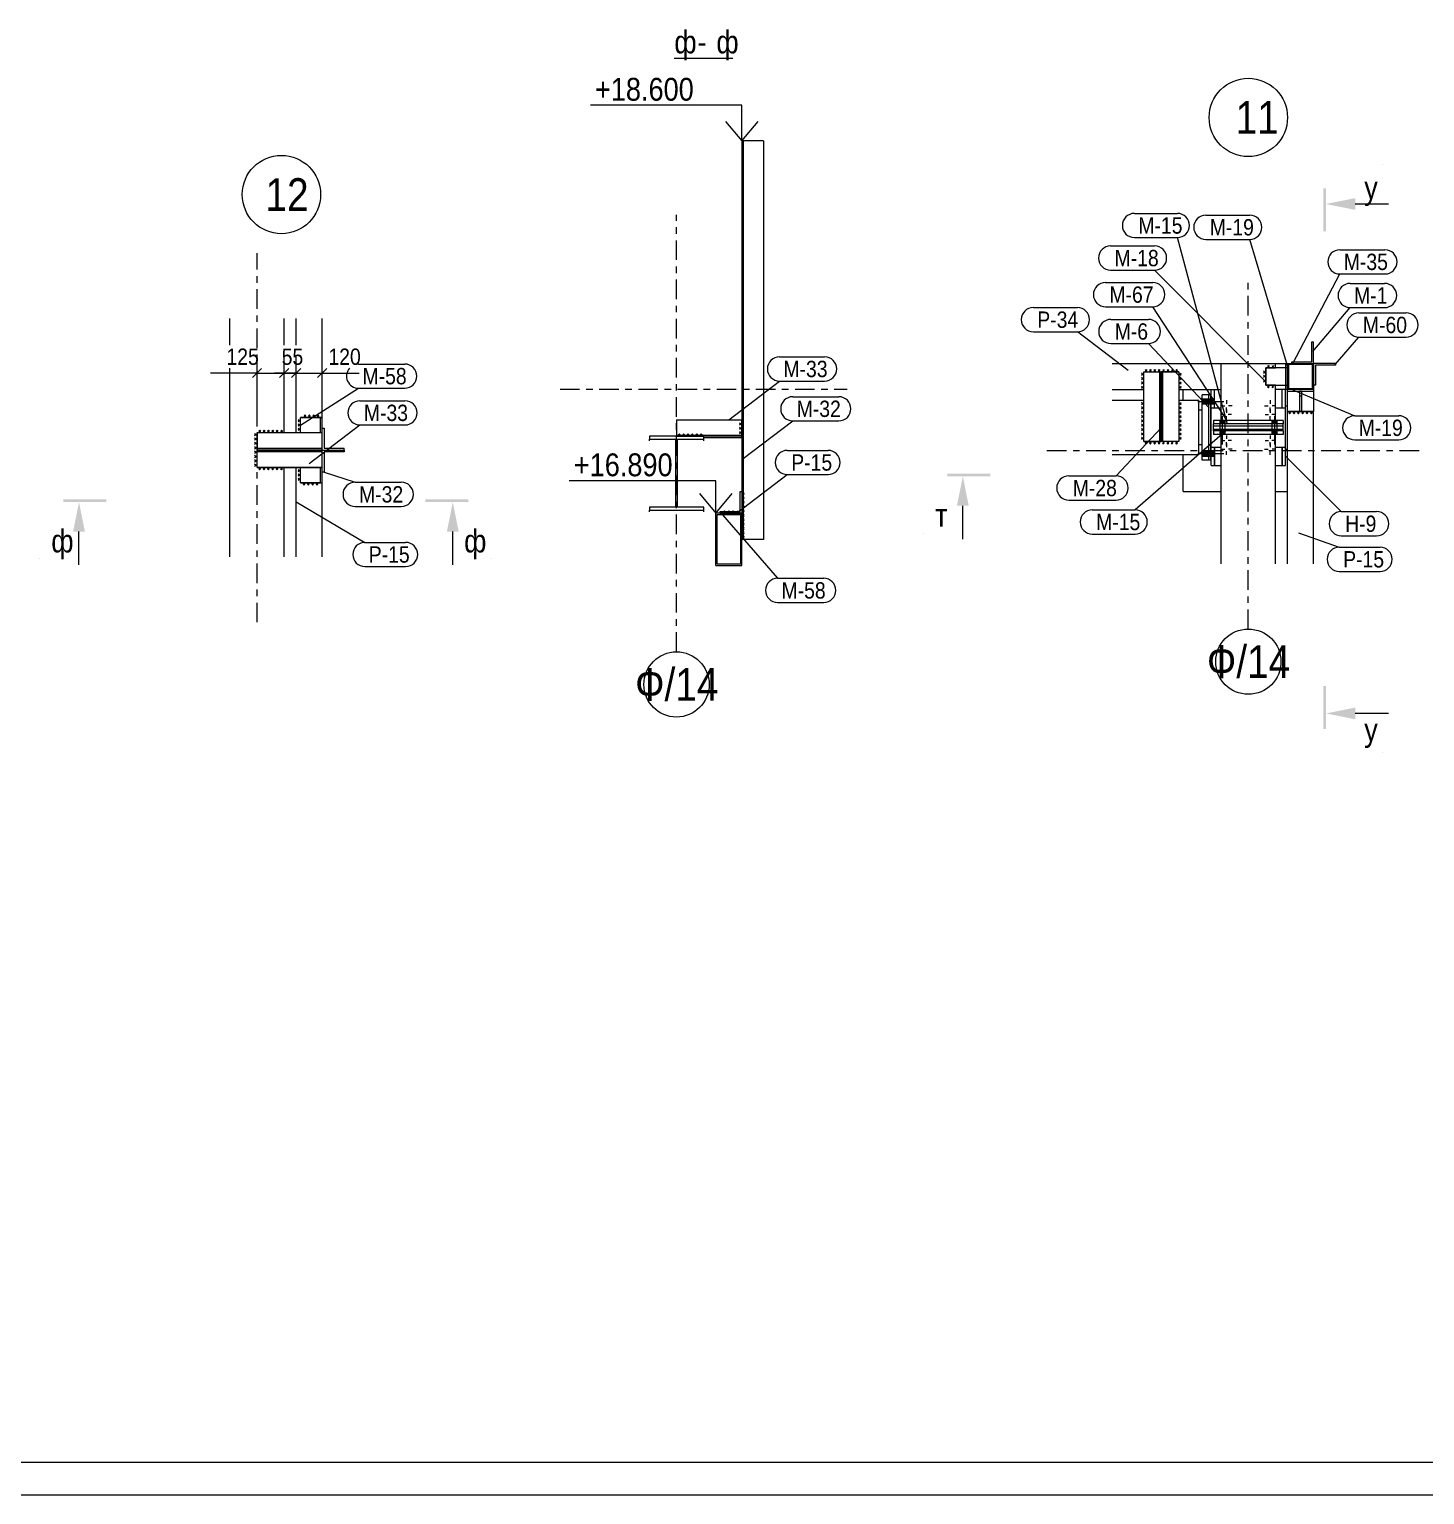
# Model space of a CAD drawing. Header units: millimetres. Extents: x -74 to 1115, y -586 to 256.
# Drawn here: x 209 to 422.8, y -585.5 to -361.1 of the extents above; entities that cross this region are included whole.
import ezdxf

# ---------------------------------------------------------------- set-up
doc = ezdxf.new("R2010")
doc.units = ezdxf.units.MM
for name, pattern in [('XKITLINE00', [0]), ('XKITLINE02', [4, 2, -2]), ('XKITLINE03', [6, 3, -1, 1, -1])]:
    doc.linetypes.add(name, pattern=pattern)
for name, color, linetype, lineweight in [('Bolt', 7, 'Continuous', 0), ('DrawingSheet', 5, 'Continuous', 0), ('GraphicObject', 6, 'Continuous', 0), ('LevelText', 7, 'Continuous', 0), ('OtherObjectType', 1, 'Continuous', 0), ('Part', 2, 'Continuous', 0), ('PartMark', 3, 'Continuous', 0), ('S-GRID', 1, 'Continuous', 0), ('Section', 6, 'Continuous', 0), ('SymbolText', 4, 'Continuous', 0), ('Z-DIMENSIONS', 1, 'Continuous', 0)]:
    doc.layers.add(name, color=color, linetype=linetype, lineweight=lineweight)
doc.styles.add('GOST type A', font='ARIAL.TTF')

msp = doc.modelspace()

# ---------------------------------------------------------------- hatches: boundary and pattern name
at = {"layer": 'Bolt'}
for points in [[(389.7, -418.41), (388.7, -418.41), (388.7, -417.64), (389.7, -417.64)], [(389.7, -418.41), (388.7, -418.41), (388.7, -417.64), (389.7, -417.64)], [(390.03, -418.41), (389.7, -418.41), (389.7, -417.64), (390.03, -417.64)], [(390.03, -418.41), (389.7, -418.41), (389.7, -417.64), (390.03, -417.64)], [(390.56, -418.41), (390.06, -418.41), (390.06, -417.64), (390.56, -417.64)], [(390.56, -418.41), (390.06, -418.41), (390.06, -417.64), (390.56, -417.64)], [(392.15, -420.96), (392.15, -421.49), (391.38, -421.49), (391.38, -420.96)], [(400.15, -420.96), (400.15, -421.49), (399.38, -421.49), (399.38, -420.96)], [(392.15, -422.56), (392.15, -423.09), (391.38, -423.09), (391.38, -422.56)], [(400.15, -422.56), (400.15, -423.09), (399.38, -423.09), (399.38, -422.56)], [(389.7, -426.41), (388.7, -426.41), (388.7, -425.64), (389.7, -425.64)], [(389.7, -426.41), (388.7, -426.41), (388.7, -425.64), (389.7, -425.64)], [(390.03, -426.41), (389.7, -426.41), (389.7, -425.64), (390.03, -425.64)], [(390.03, -426.41), (389.7, -426.41), (389.7, -425.64), (390.03, -425.64)], [(390.56, -426.41), (390.06, -426.41), (390.06, -425.64), (390.56, -425.64)], [(390.56, -426.41), (390.06, -426.41), (390.06, -425.64), (390.56, -425.64)]]:
    msp.add_hatch(color=256, dxfattribs=at).paths.add_polyline_path(points, flags=17)
at = {"layer": 'Section'}
for points in [[(407.23, -392.01), (407.23, -385.41), (407.65, -385.41), (407.65, -392.01)], [(407.65, -387.81), (412.15, -386.91), (412.15, -388.71)], [(349.63, -429.09), (356.23, -429.09), (356.23, -429.51), (349.63, -429.51)], [(352.03, -429.51), (352.93, -434.01), (351.13, -434.01)], [(214.23, -433.04), (220.83, -433.04), (220.83, -433.46), (214.23, -433.46)], [(269.69, -433.04), (276.29, -433.04), (276.29, -433.46), (269.69, -433.46)], [(216.63, -433.46), (217.53, -437.96), (215.73, -437.96)], [(273.89, -433.46), (274.79, -437.96), (272.99, -437.96)], [(407.23, -468.22), (407.23, -461.62), (407.65, -461.62), (407.65, -468.22)], [(407.65, -465.82), (412.15, -464.92), (412.15, -466.72)]]:
    msp.add_hatch(color=256, dxfattribs=at).paths.add_polyline_path(points, flags=17)

# ---------------------------------------------------------------- linework, layer by layer
at = {"layer": 'Bolt', "linetype": 'XKITLINE00', "lineweight": 0}
for p, q in [((388.03, -418.03), (392.03, -418.03)), ((388.03, -418.03), (392.03, -418.03)), ((388.7, -417.64), (389.7, -417.64)), ((388.7, -417.64), (389.7, -417.64)), ((388.7, -418.41), (389.7, -418.41)), ((388.7, -418.41), (389.7, -418.41)), ((389.7, -417.64), (390.03, -417.64)), ((389.7, -417.64), (390.03, -417.64)), ((389.7, -418.41), (390.03, -418.41)), ((389.7, -418.41), (390.03, -418.41)), ((390.06, -417.64), (390.56, -417.64)), ((390.06, -417.64), (390.56, -417.64)), ((390.06, -418.41), (390.56, -418.41)), ((390.06, -418.41), (390.56, -418.41)), ((391.56, -418.69), (392.14, -418.69)), ((392.43, -417.83), (392.43, -418.4)), ((392.43, -419.56), (392.43, -418.98)), ((392.43, -419.26), (392.43, -419.77)), ((393.3, -418.69), (392.72, -418.69)), ((398.23, -418.69), (398.81, -418.69)), ((399.1, -417.83), (399.1, -418.4)), ((399.1, -419.56), (399.1, -418.98)), ((399.1, -419.26), (399.1, -419.77)), ((399.96, -418.69), (399.39, -418.69)), ((391.38, -420.96), (391.38, -421.49)), ((391.66, -420.03), (392.18, -420.03)), ((391.77, -420.29), (391.77, -424.63)), ((392.15, -420.96), (392.15, -421.49)), ((392.43, -420.79), (392.43, -420.28)), ((393.2, -420.03), (392.69, -420.03)), ((398.33, -420.03), (398.84, -420.03)), ((399.1, -420.79), (399.1, -420.28)), ((399.86, -420.03), (399.35, -420.03)), ((399.38, -420.96), (399.38, -421.49)), ((399.77, -420.29), (399.77, -424.63)), ((400.15, -420.96), (400.15, -421.49)), ((391.38, -422.56), (391.38, -423.09)), ((391.66, -424.03), (392.18, -424.03)), ((391.66, -424.03), (392.18, -424.03)), ((392.15, -422.56), (392.15, -423.09)), ((392.43, -423.26), (392.43, -423.77)), ((392.43, -423.26), (392.43, -423.77)), ((393.2, -424.03), (392.69, -424.03)), ((393.2, -424.03), (392.69, -424.03)), ((398.33, -424.03), (398.84, -424.03)), ((398.33, -424.03), (398.84, -424.03)), ((399.1, -423.26), (399.1, -423.77)), ((399.1, -423.26), (399.1, -423.77)), ((399.86, -424.03), (399.35, -424.03)), ((399.86, -424.03), (399.35, -424.03)), ((399.38, -422.56), (399.38, -423.09)), ((400.15, -422.56), (400.15, -423.09)), ((388.03, -426.03), (392.03, -426.03)), ((388.03, -426.03), (392.03, -426.03)), ((388.7, -425.64), (389.7, -425.64)), ((388.7, -425.64), (389.7, -425.64)), ((389.7, -425.64), (390.03, -425.64)), ((389.7, -425.64), (390.03, -425.64)), ((390.06, -425.64), (390.56, -425.64)), ((390.06, -425.64), (390.56, -425.64)), ((391.56, -425.36), (392.14, -425.36)), ((392.43, -424.79), (392.43, -424.28)), ((392.43, -424.79), (392.43, -424.28)), ((392.43, -424.49), (392.43, -425.07)), ((392.43, -426.23), (392.43, -425.65)), ((393.3, -425.36), (392.72, -425.36)), ((398.23, -425.36), (398.81, -425.36)), ((399.1, -424.79), (399.1, -424.28)), ((399.1, -424.79), (399.1, -424.28)), ((399.1, -424.49), (399.1, -425.07)), ((399.1, -426.23), (399.1, -425.65)), ((399.96, -425.36), (399.39, -425.36)), ((388.7, -426.41), (389.7, -426.41)), ((388.7, -426.41), (389.7, -426.41)), ((389.7, -426.41), (390.03, -426.41)), ((389.7, -426.41), (390.03, -426.41)), ((390.06, -426.41), (390.56, -426.41)), ((390.06, -426.41), (390.56, -426.41))]:
    msp.add_line(p, q, dxfattribs=at)
at = {"layer": 'Bolt', "linetype": 'XKITLINE02', "lineweight": 0}
for p, q in [((391.38, -420.96), (391.38, -421.49)), ((391.38, -421.49), (391.38, -421.76)), ((391.38, -421.76), (391.38, -422.29)), ((391.77, -420.29), (391.77, -424.63)), ((392.15, -420.96), (392.15, -421.49)), ((392.15, -421.49), (392.15, -421.76)), ((392.15, -421.76), (392.15, -422.29)), ((399.38, -420.96), (399.38, -421.49)), ((399.38, -421.49), (399.38, -421.76)), ((399.38, -421.76), (399.38, -422.29)), ((399.77, -420.29), (399.77, -424.63)), ((400.15, -420.96), (400.15, -421.49)), ((400.15, -421.49), (400.15, -421.76)), ((400.15, -421.76), (400.15, -422.29)), ((391.38, -422.29), (391.38, -422.56)), ((391.38, -422.56), (391.38, -423.09)), ((392.15, -422.29), (392.15, -422.56)), ((392.15, -422.56), (392.15, -423.09)), ((399.38, -422.29), (399.38, -422.56)), ((399.38, -422.56), (399.38, -423.09)), ((400.15, -422.29), (400.15, -422.56)), ((400.15, -422.56), (400.15, -423.09))]:
    msp.add_line(p, q, dxfattribs=at)
at = {"layer": 'DrawingSheet', "linetype": 'XKITLINE00', "lineweight": 0}
for p, q in [((-54.05, -580.45), (1109.95, -580.45)), ((-74.05, -585.45), (1114.95, -585.45))]:
    msp.add_line(p, q, dxfattribs=at)
at = {"layer": 'GraphicObject', "linetype": 'XKITLINE00', "lineweight": 0}
for p, q in [((379.76, -416.23), (379.76, -413.53)), ((379.76, -413.53), (385.1, -413.53)), ((385.1, -413.53), (385.1, -416.23)), ((398.43, -415.56), (398.43, -412.89)), ((398.43, -412.89), (399.93, -412.89)), ((399.93, -415.56), (398.43, -415.56)), ((379.76, -424.19), (379.76, -417.86)), ((385.1, -417.86), (385.1, -424.19)), ((405.77, -419.56), (401.76, -419.56)), ((250.57, -422.82), (250.57, -420.49)), ((250.57, -420.49), (253.9, -420.49)), ((318.17, -423.51), (318.17, -420.84)), ((243.9, -428.15), (243.9, -422.82)), ((243.9, -422.82), (248.07, -422.82)), ((308.17, -423.37), (312.34, -423.37)), ((385.1, -424.19), (379.76, -424.19)), ((248.07, -428.15), (243.9, -428.15)), ((250.57, -430.49), (250.57, -428.15)), ((253.63, -430.49), (250.57, -430.49)), ((318.17, -431.82), (318.17, -439.16)), ((314.84, -435.16), (318.17, -435.16))]:
    msp.add_line(p, q, dxfattribs=at)
at = {"layer": 'LevelText', "linetype": 'XKITLINE00', "lineweight": 0}
for p, q in [((308.22, -372.69), (294.97, -372.69)), ((318.17, -372.69), (308.22, -372.69)), ((318.17, -378.16), (318.17, -372.69)), ((315.67, -375.16), (318.17, -378.16)), ((318.17, -378.16), (320.67, -375.16)), ((304.98, -430.2), (291.73, -430.2)), ((314.17, -430.2), (304.98, -430.2)), ((314.17, -435.16), (314.17, -430.2)), ((311.67, -432.16), (314.17, -435.16)), ((314.17, -435.16), (316.67, -432.16))]:
    msp.add_line(p, q, dxfattribs=at)
at = {"layer": 'OtherObjectType', "linetype": 'XKITLINE00', "lineweight": 0}
for p, q in [((307.83, -365.49), (316.78, -365.49)), ((401.76, -374.56), (401.76, -374.56)), ((253.64, -386.36), (253.64, -386.36))]:
    msp.add_line(p, q, dxfattribs=at)
for centre in [(395.76, -374.56), (247.64, -386.36)]:
    msp.add_circle(centre, 6, dxfattribs=at)
at = {"layer": 'Part', "linetype": 'XKITLINE00', "lineweight": 0}
for p, q in [((321.51, -378.16), (318.17, -378.16)), ((318.17, -378.16), (318.17, -431.82)), ((318.44, -439.16), (318.44, -378.16)), ((321.51, -378.16), (321.51, -439.16)), ((239.73, -409.44), (239.73, -405.36)), ((248.07, -409.44), (248.07, -405.36)), ((249.9, -409.44), (249.9, -405.36)), ((253.9, -420.49), (253.9, -405.36)), ((405.5, -411.96), (405.5, -408.89)), ((405.5, -408.89), (405.76, -408.89)), ((405.76, -412.23), (405.76, -408.89)), ((374.91, -412.23), (391.6, -412.23)), ((391.6, -420.96), (391.6, -412.23)), ((391.6, -412.23), (399.93, -412.23)), ((399.93, -412.23), (401.76, -412.23)), ((399.93, -412.89), (399.93, -412.23)), ((401.5, -412.89), (401.5, -412.23)), ((401.76, -416.23), (401.76, -412.23)), ((401.76, -412.23), (402.43, -412.23)), ((405.6, -412.39), (401.93, -412.39)), ((401.93, -412.39), (401.93, -416.06)), ((402.43, -412.23), (402.43, -411.96)), ((402.43, -411.96), (405.5, -411.96)), ((402.43, -412.23), (405.76, -412.23)), ((405.6, -416.06), (405.6, -412.39)), ((409.1, -412.23), (405.76, -412.23)), ((405.76, -412.23), (405.76, -415.56)), ((409.1, -412.49), (406.03, -412.49)), ((406.03, -412.49), (406.03, -415.56)), ((409.1, -412.23), (409.1, -412.49)), ((239.73, -441.86), (239.73, -412.94)), ((248.07, -422.82), (248.07, -412.94)), ((249.9, -422.82), (249.9, -412.94)), ((379.76, -424.19), (379.76, -413.53)), ((379.76, -413.53), (382.43, -413.53)), ((382.2, -424.19), (382.2, -413.53)), ((382.43, -424.19), (382.43, -413.53)), ((385.1, -413.53), (382.43, -413.53)), ((382.43, -413.53), (382.43, -424.19)), ((382.67, -424.19), (382.67, -413.53)), ((385.1, -413.53), (385.1, -424.19)), ((401.76, -412.89), (398.43, -412.89)), ((398.43, -412.89), (398.43, -415.56)), ((401.5, -415.56), (401.5, -412.89)), ((374.91, -416.23), (379.76, -416.23)), ((385.1, -416.23), (391.6, -416.23)), ((385.77, -417.86), (385.77, -416.23)), ((389.7, -417.03), (388.7, -417.03)), ((388.7, -419.36), (388.7, -417.03)), ((390.03, -417.03), (389.7, -417.03)), ((389.7, -427.03), (389.7, -417.03)), ((389.7, -427.03), (389.7, -417.03)), ((390.03, -427.03), (390.03, -417.03)), ((390.06, -419.03), (390.06, -416.23)), ((390.56, -419.03), (390.56, -416.23)), ((390.6, -419.03), (390.6, -416.23)), ((398.43, -415.56), (401.77, -415.56)), ((399.93, -420.96), (399.93, -415.56)), ((401.76, -416.23), (399.93, -416.23)), ((400.93, -419.03), (400.93, -416.23)), ((400.96, -419.03), (400.96, -416.23)), ((401.46, -419.03), (401.46, -416.23)), ((401.5, -416.23), (401.5, -415.56)), ((405.77, -416.23), (401.76, -416.23)), ((401.76, -419.56), (401.76, -416.23)), ((401.76, -416.49), (405.77, -416.49)), ((401.93, -416.06), (405.6, -416.06)), ((403.93, -416.49), (403.6, -416.49)), ((403.6, -416.49), (403.6, -419.56)), ((403.6, -417.16), (403.93, -417.16)), ((403.93, -416.49), (403.93, -419.56)), ((406.03, -415.56), (405.76, -415.56)), ((405.77, -415.56), (405.77, -416.23)), ((405.77, -416.23), (405.77, -419.56)), ((374.91, -417.86), (379.76, -417.86)), ((385.1, -417.86), (388.17, -417.86)), ((388.17, -419.36), (388.17, -417.86)), ((388.7, -419.36), (388.17, -419.36)), ((388.17, -424.69), (388.17, -419.36)), ((388.7, -424.69), (388.7, -419.36)), ((390.03, -418.69), (390.06, -418.69)), ((390.06, -419.03), (391.6, -419.03)), ((390.06, -425.03), (390.06, -419.03)), ((399.93, -419.03), (401.46, -419.03)), ((401.46, -418.69), (401.76, -418.69)), ((401.46, -425.03), (401.46, -419.03)), ((401.76, -442.89), (401.76, -419.56)), ((401.76, -419.56), (403.6, -419.56)), ((403.6, -419.56), (403.93, -419.56)), ((403.93, -419.56), (405.77, -419.56)), ((405.77, -442.89), (405.77, -419.56)), ((253.9, -420.49), (250.57, -420.49)), ((250.57, -422.82), (250.57, -420.49)), ((253.63, -422.82), (253.63, -420.49)), ((253.9, -422.15), (253.9, -420.49)), ((308.17, -420.84), (318.17, -420.84)), ((308.17, -420.84), (308.17, -423.23)), ((401.1, -420.96), (390.43, -420.96)), ((390.43, -420.96), (390.43, -421.49)), ((401.1, -421.49), (390.43, -421.49)), ((390.43, -421.76), (390.43, -421.49)), ((390.43, -421.76), (401.1, -421.76)), ((390.43, -422.29), (390.43, -421.76)), ((401.1, -420.96), (401.1, -421.49)), ((401.1, -421.76), (401.1, -421.49)), ((401.1, -422.29), (401.1, -421.76)), ((243.9, -422.82), (243.9, -425.44)), ((243.9, -422.82), (253.9, -422.82)), ((253.9, -425.49), (253.9, -422.15)), ((253.9, -422.15), (254.17, -422.15)), ((254.17, -422.15), (254.17, -425.22)), ((304.01, -423.37), (304.01, -423.84)), ((312.34, -423.37), (304.01, -423.37)), ((304.01, -424.09), (304.01, -423.84)), ((304.01, -423.84), (308.02, -423.84)), ((308.02, -423.84), (308.02, -434.24)), ((308.17, -423.23), (318.17, -423.23)), ((308.17, -423.23), (308.17, -423.37)), ((308.32, -434.24), (308.32, -423.84)), ((308.32, -423.84), (312.34, -423.84)), ((312.34, -423.84), (312.34, -423.37)), ((312.34, -423.46), (318.17, -423.46)), ((312.34, -423.51), (318.17, -423.51)), ((312.34, -423.51), (318.17, -423.51)), ((312.34, -423.56), (318.17, -423.56)), ((312.34, -424.09), (312.34, -423.84)), ((390.43, -422.56), (390.43, -422.29)), ((390.43, -422.29), (401.1, -422.29)), ((401.1, -422.56), (390.43, -422.56)), ((390.43, -422.56), (390.43, -423.09)), ((401.1, -423.09), (390.43, -423.09)), ((391.6, -442.89), (391.6, -423.09)), ((399.93, -442.89), (399.93, -423.09)), ((401.1, -422.56), (401.1, -422.29)), ((401.1, -422.56), (401.1, -423.09)), ((243.9, -425.21), (253.9, -425.21)), ((243.9, -425.44), (253.9, -425.44)), ((243.9, -425.44), (253.9, -425.44)), ((243.9, -428.15), (243.9, -425.44)), ((243.9, -425.67), (253.9, -425.67)), ((243.9, -425.72), (253.9, -425.72)), ((253.9, -425.49), (257.23, -425.49)), ((253.9, -428.82), (253.9, -425.49)), ((253.9, -425.49), (257.23, -425.49)), ((254.17, -425.22), (257.23, -425.22)), ((257.23, -425.75), (254.17, -425.75)), ((254.17, -425.75), (254.17, -428.82)), ((257.23, -425.49), (257.23, -425.22)), ((257.23, -425.49), (257.23, -425.75)), ((374.91, -426.19), (388.17, -426.19)), ((379.76, -424.19), (382.43, -424.19)), ((385.1, -424.19), (382.43, -424.19)), ((385.77, -431.83), (385.77, -426.19)), ((388.17, -426.19), (388.17, -424.69)), ((388.7, -424.69), (388.17, -424.69)), ((388.7, -427.03), (388.7, -424.69)), ((390.03, -425.36), (390.06, -425.36)), ((390.06, -427.83), (390.06, -425.03)), ((390.06, -425.03), (391.6, -425.03)), ((390.56, -427.83), (390.56, -425.03)), ((390.6, -425.03), (390.6, -427.83)), ((399.93, -425.03), (401.46, -425.03)), ((400.93, -427.83), (400.93, -425.03)), ((400.96, -425.03), (400.96, -427.83)), ((401.46, -427.83), (401.46, -425.03)), ((401.46, -425.36), (401.76, -425.36)), ((243.9, -428.15), (253.9, -428.15)), ((253.9, -428.15), (243.9, -428.15)), ((248.07, -441.86), (248.07, -428.15)), ((249.9, -441.86), (249.9, -428.15)), ((250.57, -430.49), (250.57, -428.15)), ((253.63, -430.49), (253.63, -428.15)), ((389.7, -427.03), (388.7, -427.03)), ((390.03, -427.03), (389.7, -427.03)), ((390.06, -427.83), (390.56, -427.83)), ((390.6, -427.83), (391.6, -427.83)), ((399.93, -427.83), (400.93, -427.83)), ((400.96, -427.83), (401.46, -427.83)), ((250.57, -430.49), (253.9, -430.49)), ((253.9, -430.49), (253.9, -428.82)), ((253.9, -428.82), (254.17, -428.82)), ((253.9, -441.86), (253.9, -430.49)), ((317.91, -434.89), (317.91, -431.82)), ((317.91, -431.82), (318.17, -431.82)), ((318.17, -431.82), (318.17, -435.16)), ((385.77, -431.83), (391.6, -431.83)), ((399.93, -431.83), (401.76, -431.83)), ((308.02, -434.24), (304.01, -434.24)), ((304.01, -434.24), (304.01, -434.71)), ((304.01, -434.96), (304.01, -434.71)), ((304.01, -434.71), (312.34, -434.71)), ((312.34, -434.24), (308.32, -434.24)), ((312.34, -434.71), (312.34, -434.24)), ((312.34, -434.96), (312.34, -434.71)), ((314.17, -443.16), (314.17, -435.16)), ((318.17, -435.16), (314.17, -435.16)), ((314.84, -435.16), (314.84, -434.89)), ((314.84, -434.89), (317.91, -434.89)), ((318.17, -443.16), (318.17, -435.16)), ((314.37, -442.96), (314.37, -435.36)), ((314.37, -435.36), (317.97, -435.36)), ((317.97, -435.36), (317.97, -442.96)), ((321.51, -439.16), (318.17, -439.16)), ((314.17, -443.16), (318.17, -443.16)), ((317.97, -442.96), (314.37, -442.96))]:
    msp.add_line(p, q, dxfattribs=at)
at = {"layer": 'PartMark', "linetype": 'XKITLINE00', "lineweight": 0}
for p, q in [((378.31, -389.25), (384.89, -389.25)), ((389.25, -389.52), (395.99, -389.52)), ((374.67, -394.24), (381.4, -394.24)), ((378.31, -392.95), (384.89, -392.95)), ((392.58, -421.56), (384.89, -392.95)), ((389.25, -393.22), (395.99, -393.22)), ((401.75, -412.57), (395.99, -393.22)), ((409.78, -394.82), (416.69, -394.82)), ((374.67, -397.94), (381.4, -397.94)), ((398.45, -415.02), (381.4, -397.94)), ((402.57, -412.24), (409.78, -398.52)), ((409.78, -398.52), (416.69, -398.52)), ((373.88, -399.83), (381.11, -399.83)), ((411.36, -399.97), (416.64, -399.97)), ((362.83, -403.67), (369.57, -403.67)), ((373.88, -403.53), (381.11, -403.53)), ((392.57, -421.08), (381.11, -403.53)), ((405.62, -410.37), (411.36, -403.67)), ((411.36, -403.67), (416.64, -403.67)), ((374.69, -405.48), (380.45, -405.48)), ((412.71, -404.48), (419.94, -404.48)), ((362.83, -407.37), (369.57, -407.37)), ((377.35, -413.29), (369.57, -407.37)), ((409.08, -412.37), (412.71, -408.18)), ((412.71, -408.18), (419.94, -408.18)), ((374.69, -409.18), (380.45, -409.18)), ((389.77, -419.04), (380.45, -409.18)), ((259.46, -412.32), (266.53, -412.32)), ((323.94, -411.22), (330.85, -411.22)), ((316.16, -420.85), (323.94, -414.92)), ((323.94, -414.92), (330.85, -414.92)), ((250.58, -421.66), (259.46, -416.02)), ((259.46, -416.02), (266.53, -416.02)), ((325.97, -417.32), (333.03, -417.32)), ((402.57, -416.24), (412.06, -420.23)), ((259.67, -417.94), (266.57, -417.94)), ((251.89, -427.57), (259.67, -421.64)), ((259.67, -421.64), (266.57, -421.64)), ((318.19, -426.95), (325.97, -421.02)), ((325.97, -421.02), (333.03, -421.02)), ((412.06, -420.23), (418.8, -420.23)), ((382.45, -422.05), (375.49, -429.45)), ((392.58, -422.36), (378.43, -434.65)), ((412.06, -423.93), (418.8, -423.93)), ((325.14, -425.54), (331.39, -425.54)), ((401.45, -426.42), (409.99, -434.92)), ((254.04, -428.8), (258.93, -430.42)), ((258.93, -430.42), (266, -430.42)), ((317.36, -435.17), (325.14, -429.24)), ((325.14, -429.24), (331.39, -429.24)), ((368.26, -429.45), (375.49, -429.45)), ((249.92, -433.41), (260.42, -439.63)), ((258.93, -434.12), (266, -434.12)), ((314.86, -435.02), (323.65, -445.13)), ((368.26, -433.15), (375.49, -433.15)), ((371.85, -434.65), (378.43, -434.65)), ((409.99, -434.92), (415.42, -434.92)), ((260.42, -439.63), (266.67, -439.63)), ((371.85, -438.35), (378.43, -438.35)), ((403.43, -438.15), (409.69, -440.37)), ((409.99, -438.62), (415.42, -438.62)), ((409.69, -440.37), (415.94, -440.37)), ((260.42, -443.33), (266.67, -443.33)), ((409.69, -444.07), (415.94, -444.07)), ((323.65, -445.13), (330.71, -445.13)), ((323.65, -448.83), (330.71, -448.83))]:
    msp.add_line(p, q, dxfattribs=at)
for centre, start, end in [((378.31, -391.1), 90, 270), ((384.89, -391.1), 270, 90), ((389.25, -391.37), 90, 270), ((395.99, -391.37), 270, 90), ((374.67, -396.09), 90, 270), ((381.4, -396.09), 270, 90), ((409.78, -396.67), 90, 270), ((416.69, -396.67), 270, 90), ((373.88, -401.68), 90, 270), ((381.11, -401.68), 270, 90), ((411.36, -401.82), 90, 270), ((416.64, -401.82), 270, 90), ((362.83, -405.52), 90, 270), ((369.57, -405.52), 270, 90), ((374.69, -407.33), 90, 270), ((380.45, -407.33), 270, 90), ((412.71, -406.33), 90, 270), ((419.94, -406.33), 270, 90), ((259.46, -414.17), 90, 97.0313), ((266.53, -414.17), 270, 90), ((323.94, -413.07), 90, 270), ((330.85, -413.07), 270, 90), ((259.46, -414.17), 137.8125, 270), ((325.97, -419.17), 90, 270), ((333.03, -419.17), 270, 90), ((259.67, -419.79), 90, 270), ((266.57, -419.79), 270, 90), ((412.06, -422.08), 90, 270), ((418.8, -422.08), 270, 90), ((325.14, -427.39), 90, 270), ((331.39, -427.39), 270, 90), ((258.93, -432.27), 90, 270), ((266, -432.27), 270, 90), ((368.26, -431.3), 90, 270), ((375.49, -431.3), 270, 90), ((371.85, -436.5), 90, 270), ((378.43, -436.5), 270, 90), ((409.99, -436.77), 90, 270), ((415.42, -436.77), 270, 90), ((260.42, -441.48), 90, 270), ((266.67, -441.48), 270, 90), ((409.69, -442.22), 90, 270), ((415.94, -442.22), 270, 90), ((323.65, -446.98), 90, 270), ((330.71, -446.98), 270, 90)]:
    msp.add_arc(centre, 1.85, start, end, dxfattribs=at)
at = {"layer": 'S-GRID', "linetype": 'XKITLINE03', "lineweight": 0}
for p, q in [((308.17, -456.38), (308.17, -389.49)), ((243.9, -451.86), (243.9, -395.36)), ((395.76, -452.89), (395.76, -398.89)), ((290.32, -416.16), (334.29, -416.16)), ((364.91, -425.56), (422.43, -425.56))]:
    msp.add_line(p, q, dxfattribs=at)
at = {"layer": 'S-GRID', "linetype": 'XKITLINE00', "lineweight": 0}
for centre in [(395.76, -457.89), (308.17, -461.38)]:
    msp.add_circle(centre, 5, dxfattribs=at)
at = {"layer": 'Section', "linetype": 'XKITLINE00', "lineweight": 0}
for p, q in [((416.35, -381.81), (416.35, -381.81)), ((416.35, -381.81), (416.35, -381.81)), ((417.25, -387.81), (412.15, -387.81)), ((352.03, -439.11), (352.03, -434.01)), ((216.63, -443.06), (216.63, -437.96)), ((273.89, -443.06), (273.89, -437.96)), ((346.03, -438.21), (346.03, -438.21)), ((346.03, -438.21), (346.03, -438.21)), ((210.63, -442.16), (210.63, -442.16)), ((210.63, -442.16), (210.63, -442.16)), ((279.89, -442.16), (279.89, -442.16)), ((279.89, -442.16), (279.89, -442.16)), ((417.25, -465.82), (412.15, -465.82)), ((416.35, -471.82), (416.35, -471.82)), ((416.35, -471.82), (416.35, -471.82))]:
    msp.add_line(p, q, dxfattribs=at)
at = {"layer": 'SymbolText', "linetype": 'XKITLINE00', "lineweight": 0}
for p, q in [((398.72, -412.89), (399, -412.52)), ((398.72, -412.52), (398.97, -412.89)), ((399.39, -412.89), (399.67, -412.52)), ((399.39, -412.52), (399.64, -412.89)), ((379.76, -414), (379.39, -413.73)), ((379.39, -414), (379.76, -413.75)), ((379.76, -414.67), (379.39, -414.39)), ((379.39, -414.67), (379.76, -414.42)), ((379.76, -415.34), (379.39, -415.06)), ((379.39, -415.34), (379.76, -415.09)), ((379.97, -413.53), (380.25, -413.15)), ((379.97, -413.15), (380.22, -413.53)), ((380.64, -413.53), (380.92, -413.15)), ((380.64, -413.15), (380.89, -413.53)), ((381.31, -413.53), (381.58, -413.15)), ((381.31, -413.15), (381.56, -413.53)), ((381.97, -413.53), (382.25, -413.15)), ((381.97, -413.15), (382.22, -413.53)), ((382.64, -413.53), (382.92, -413.15)), ((382.64, -413.15), (382.89, -413.53)), ((383.31, -413.53), (383.58, -413.15)), ((383.31, -413.15), (383.56, -413.53)), ((383.97, -413.53), (384.25, -413.15)), ((383.97, -413.15), (384.22, -413.53)), ((384.64, -413.53), (384.92, -413.15)), ((384.64, -413.15), (384.89, -413.53)), ((385.1, -413.75), (385.47, -414.03)), ((385.47, -413.75), (385.1, -414)), ((385.1, -414.42), (385.47, -414.69)), ((385.47, -414.42), (385.1, -414.67)), ((385.1, -415.09), (385.47, -415.36)), ((385.47, -415.09), (385.1, -415.34)), ((398.43, -413.69), (398.06, -413.41)), ((398.06, -413.69), (398.43, -413.44)), ((398.43, -414.35), (398.06, -414.08)), ((398.06, -414.35), (398.43, -414.1)), ((398.43, -415.02), (398.06, -414.74)), ((398.06, -415.02), (398.43, -414.77)), ((379.76, -416), (379.39, -415.73)), ((379.39, -416), (379.76, -415.75)), ((385.1, -415.75), (385.47, -416.03)), ((385.47, -415.75), (385.1, -416)), ((398.97, -415.56), (398.7, -415.94)), ((398.97, -415.94), (398.72, -415.56)), ((399.64, -415.56), (399.37, -415.94)), ((399.64, -415.94), (399.39, -415.56)), ((379.76, -418.49), (379.39, -418.21)), ((379.39, -418.49), (379.76, -418.24)), ((379.76, -419.15), (379.39, -418.88)), ((379.39, -419.15), (379.76, -418.9)), ((379.76, -419.82), (379.39, -419.54)), ((379.39, -419.82), (379.76, -419.57)), ((385.1, -418.24), (385.47, -418.51)), ((385.47, -418.24), (385.1, -418.49)), ((385.1, -418.9), (385.47, -419.18)), ((385.47, -418.9), (385.1, -419.15)), ((385.1, -419.57), (385.47, -419.84)), ((385.47, -419.57), (385.1, -419.82)), ((402.22, -419.56), (401.95, -419.94)), ((402.22, -419.94), (401.97, -419.56)), ((402.89, -419.56), (402.62, -419.94)), ((402.89, -419.94), (402.64, -419.56)), ((403.56, -419.56), (403.28, -419.94)), ((403.56, -419.94), (403.31, -419.56)), ((404.22, -419.56), (403.95, -419.94)), ((404.22, -419.94), (403.97, -419.56)), ((404.89, -419.56), (404.62, -419.94)), ((404.89, -419.94), (404.64, -419.56)), ((405.56, -419.56), (405.28, -419.94)), ((405.56, -419.94), (405.31, -419.56)), ((250.57, -421.11), (250.19, -420.84)), ((250.19, -421.11), (250.57, -420.86)), ((250.57, -421.78), (250.19, -421.5)), ((250.19, -421.78), (250.57, -421.53)), ((251.11, -420.49), (251.38, -420.11)), ((251.11, -420.11), (251.36, -420.49)), ((251.78, -420.49), (252.05, -420.11)), ((251.78, -420.11), (252.03, -420.49)), ((252.44, -420.49), (252.72, -420.11)), ((252.44, -420.11), (252.69, -420.49)), ((253.11, -420.49), (253.38, -420.11)), ((253.11, -420.11), (253.36, -420.49)), ((318.17, -421.64), (317.8, -421.36)), ((317.8, -421.64), (318.17, -421.39)), ((379.76, -420.49), (379.39, -420.21)), ((379.39, -420.49), (379.76, -420.24)), ((379.76, -421.15), (379.39, -420.88)), ((379.39, -421.15), (379.76, -420.9)), ((379.76, -421.82), (379.39, -421.54)), ((379.39, -421.82), (379.76, -421.57)), ((385.1, -420.24), (385.47, -420.51)), ((385.47, -420.24), (385.1, -420.49)), ((385.1, -420.9), (385.47, -421.18)), ((385.47, -420.9), (385.1, -421.15)), ((385.1, -421.57), (385.47, -421.84)), ((385.47, -421.57), (385.1, -421.82)), ((243.9, -423.28), (243.53, -423)), ((243.53, -423.28), (243.9, -423.03)), ((243.9, -423.94), (243.53, -423.67)), ((243.53, -423.94), (243.9, -423.69)), ((244.19, -422.82), (244.47, -422.44)), ((244.19, -422.44), (244.44, -422.82)), ((244.86, -422.82), (245.13, -422.44)), ((244.86, -422.44), (245.11, -422.82)), ((245.53, -422.82), (245.8, -422.44)), ((245.53, -422.44), (245.78, -422.82)), ((246.19, -422.82), (246.47, -422.44)), ((246.19, -422.44), (246.44, -422.82)), ((246.86, -422.82), (247.13, -422.44)), ((246.86, -422.44), (247.11, -422.82)), ((247.53, -422.82), (247.8, -422.44)), ((247.53, -422.44), (247.78, -422.82)), ((250.57, -422.44), (250.19, -422.17)), ((250.19, -422.44), (250.57, -422.19)), ((308.46, -423.37), (308.74, -423)), ((308.46, -423), (308.71, -423.37)), ((309.13, -423.37), (309.41, -423)), ((309.13, -423), (309.38, -423.37)), ((309.8, -423.37), (310.07, -423)), ((309.8, -423), (310.05, -423.37)), ((310.46, -423.37), (310.74, -423)), ((310.46, -423), (310.71, -423.37)), ((311.13, -423.37), (311.41, -423)), ((311.13, -423), (311.38, -423.37)), ((311.8, -423.37), (312.07, -423)), ((311.8, -423), (312.05, -423.37)), ((318.17, -422.3), (317.8, -422.03)), ((317.8, -422.3), (318.17, -422.05)), ((318.17, -422.97), (317.8, -422.69)), ((317.8, -422.97), (318.17, -422.72)), ((379.76, -422.49), (379.39, -422.21)), ((379.39, -422.49), (379.76, -422.24)), ((379.76, -423.15), (379.39, -422.88)), ((379.39, -423.15), (379.76, -422.9)), ((379.76, -423.82), (379.39, -423.54)), ((379.39, -423.82), (379.76, -423.57)), ((385.1, -422.24), (385.47, -422.51)), ((385.47, -422.24), (385.1, -422.49)), ((385.1, -422.9), (385.47, -423.18)), ((385.47, -422.9), (385.1, -423.15)), ((385.1, -423.57), (385.47, -423.84)), ((385.47, -423.57), (385.1, -423.82)), ((243.9, -424.61), (243.53, -424.34)), ((243.53, -424.61), (243.9, -424.36)), ((243.9, -425.28), (243.53, -425)), ((243.53, -425.28), (243.9, -425.03)), ((243.9, -425.94), (243.53, -425.67)), ((243.53, -425.94), (243.9, -425.69)), ((243.9, -426.61), (243.53, -426.34)), ((380.22, -424.19), (379.95, -424.57)), ((380.22, -424.57), (379.97, -424.19)), ((380.89, -424.19), (380.62, -424.57)), ((380.89, -424.57), (380.64, -424.19)), ((381.56, -424.19), (381.28, -424.57)), ((381.56, -424.57), (381.31, -424.19)), ((382.22, -424.19), (381.95, -424.57)), ((382.22, -424.57), (381.97, -424.19)), ((382.89, -424.19), (382.62, -424.57)), ((382.89, -424.57), (382.64, -424.19)), ((383.56, -424.19), (383.28, -424.57)), ((383.56, -424.57), (383.31, -424.19)), ((384.22, -424.19), (383.95, -424.57)), ((384.22, -424.57), (383.97, -424.19)), ((384.89, -424.19), (384.62, -424.57)), ((384.89, -424.57), (384.64, -424.19)), ((243.53, -426.61), (243.9, -426.36)), ((243.9, -427.28), (243.53, -427)), ((243.53, -427.28), (243.9, -427.03)), ((243.9, -427.94), (243.53, -427.67)), ((243.53, -427.94), (243.9, -427.69)), ((244.44, -428.15), (244.17, -428.53)), ((244.44, -428.53), (244.19, -428.15)), ((245.11, -428.15), (244.83, -428.53)), ((245.11, -428.53), (244.86, -428.15)), ((245.78, -428.15), (245.5, -428.53)), ((245.78, -428.53), (245.53, -428.15)), ((246.44, -428.15), (246.17, -428.53)), ((246.44, -428.53), (246.19, -428.15)), ((247.11, -428.15), (246.83, -428.53)), ((247.11, -428.53), (246.86, -428.15)), ((247.78, -428.15), (247.5, -428.53)), ((247.78, -428.53), (247.53, -428.15)), ((250.57, -428.78), (250.19, -428.5)), ((250.19, -428.78), (250.57, -428.53)), ((250.57, -429.44), (250.19, -429.17)), ((250.19, -429.44), (250.57, -429.19)), ((250.57, -430.11), (250.19, -429.84)), ((250.19, -430.11), (250.57, -429.86)), ((251.23, -430.49), (250.95, -430.86)), ((251.23, -430.86), (250.98, -430.49)), ((251.89, -430.49), (251.62, -430.86)), ((251.89, -430.86), (251.64, -430.49)), ((252.56, -430.49), (252.28, -430.86)), ((252.56, -430.86), (252.31, -430.49)), ((253.23, -430.49), (252.95, -430.87)), ((253.23, -430.87), (252.98, -430.49)), ((318.17, -432.03), (318.55, -432.31)), ((318.55, -432.03), (318.17, -432.28)), ((318.17, -432.7), (318.55, -432.97)), ((318.55, -432.7), (318.17, -432.95)), ((315.38, -435.16), (315.66, -434.78)), ((315.38, -434.78), (315.63, -435.16)), ((316.05, -435.16), (316.32, -434.78)), ((316.05, -434.78), (316.3, -435.16)), ((316.71, -435.16), (316.99, -434.78)), ((316.71, -434.78), (316.96, -435.16)), ((317.38, -435.16), (317.66, -434.78)), ((317.38, -434.78), (317.63, -435.16)), ((318.17, -433.36), (318.55, -433.64)), ((318.55, -433.36), (318.17, -433.61)), ((318.17, -434.03), (318.55, -434.31)), ((318.55, -434.03), (318.17, -434.28)), ((318.17, -434.7), (318.55, -434.97)), ((318.55, -434.7), (318.17, -434.95)), ((318.17, -435.36), (318.55, -435.64)), ((318.55, -435.36), (318.17, -435.61)), ((318.17, -436.03), (318.55, -436.31)), ((318.55, -436.03), (318.17, -436.28)), ((318.17, -436.7), (318.55, -436.97)), ((318.55, -436.7), (318.17, -436.95)), ((318.17, -437.36), (318.55, -437.64)), ((318.55, -437.36), (318.17, -437.61)), ((318.17, -438.03), (318.55, -438.31)), ((318.55, -438.03), (318.17, -438.28)), ((318.17, -438.7), (318.55, -438.97)), ((318.55, -438.7), (318.17, -438.95))]:
    msp.add_line(p, q, dxfattribs=at)
at = {"layer": 'Z-DIMENSIONS', "linetype": 'XKITLINE00', "lineweight": 0}
for p, q in [((243.9, -421.82), (243.9, -411.19)), ((248.07, -421.82), (248.07, -411.19)), ((249.9, -421.82), (249.9, -411.19)), ((253.9, -421.82), (253.9, -411.19)), ((243.9, -413.69), (236.78, -413.69)), ((243.9, -413.69), (238.28, -413.69)), ((244.61, -412.98), (243.19, -414.4)), ((243.9, -413.69), (248.07, -413.69)), ((248.07, -413.69), (246.57, -413.69)), ((248.77, -412.98), (247.36, -414.4)), ((248.77, -412.98), (247.36, -414.4)), ((248.07, -421.82), (248.07, -412.94)), ((248.07, -413.69), (249.57, -413.69)), ((248.07, -413.69), (249.9, -413.69)), ((249.9, -413.69), (248.4, -413.69)), ((250.61, -412.98), (249.19, -414.4)), ((250.61, -412.98), (249.19, -414.4)), ((249.9, -421.82), (249.9, -412.94)), ((249.9, -413.69), (251.4, -413.69)), ((249.9, -413.69), (253.9, -413.69)), ((254.61, -412.98), (253.19, -414.4)), ((253.9, -413.69), (259.56, -413.69)), ((253.9, -413.69), (259.56, -413.69))]:
    msp.add_line(p, q, dxfattribs=at)
at = {"layer": 'Z-DIMENSIONS'}
for p in [(243.9, -413.69), (248.07, -413.69), (248.07, -413.69), (249.9, -413.69), (249.9, -413.69), (253.9, -413.69)]:
    msp.add_point(p, dxfattribs=at)

# ---------------------------------------------------------------- texts
at = {"layer": 'LevelText', "style": 'GOST type A', "width": 0.85}
for s, p in [('+18.600', (295.67, -371.99)), ('+16.890', (292.43, -429.5))]:
    msp.add_text(s, height=3.5, dxfattribs=at).set_placement(p)
at = {"layer": 'OtherObjectType', "style": 'GOST type A', "width": 0.85}
for s, height, p in [('ф', 3.5, (307.83, -364.74)), ('ф', 3.5, (314.27, -364.74)), ('-', 3.5, (311.39, -364.74)), ('11', 5, (393.81, -377.06)), ('12', 5, (245.2, -388.86))]:
    msp.add_text(s, height=height, dxfattribs=at).set_placement(p)
at = {"layer": 'PartMark', "style": 'GOST type A', "width": 0.85}
for s, p in [('М-15', (378.91, -392.35)), ('М-19', (389.85, -392.62)), ('М-18', (375.27, -397.34)), ('М-35', (410.38, -397.92)), ('М-67', (374.48, -402.93)), ('М-1', (411.96, -403.07)), ('Р-34', (363.43, -406.77)), ('М-6', (375.29, -408.58)), ('М-60', (413.31, -407.58)), ('М-58', (260.06, -415.42)), ('М-33', (324.54, -414.32)), ('М-33', (260.27, -421.04)), ('М-32', (326.57, -420.42)), ('М-19', (412.66, -423.33)), ('Р-15', (325.74, -428.64)), ('М-28', (368.86, -432.55)), ('М-32', (259.53, -433.52)), ('М-15', (372.45, -437.75)), ('Н-9', (410.59, -438.02)), ('Р-15', (261.02, -442.73)), ('Р-15', (410.29, -443.47)), ('М-58', (324.25, -448.23))]:
    msp.add_text(s, height=2.5, dxfattribs=at).set_placement(p)
at = {"layer": 'S-GRID', "style": 'GOST type A', "width": 0.85}
for p in [(389.41, -460.39), (301.82, -463.88)]:
    msp.add_text('Ф/14', height=5, dxfattribs=at).set_placement(p)
at = {"layer": 'Section', "style": 'GOST type A', "width": 0.85}
for s, p in [('у', (413.52, -387.06)), ('т', (347.78, -437.21)), ('ф', (212.38, -441.16)), ('ф', (275.63, -441.16)), ('у', (413.52, -470.07))]:
    msp.add_text(s, height=3.5, dxfattribs=at).set_placement(p)
at = {"layer": 'Z-DIMENSIONS', "style": 'GOST type A', "width": 0.85}
for s, p in [('125', (239.22, -412.44)), ('55', (247.68, -412.44)), ('120', (254.84, -412.44))]:
    msp.add_text(s, height=2.5, dxfattribs=at).set_placement(p)

doc.saveas('drawing.dxf')
